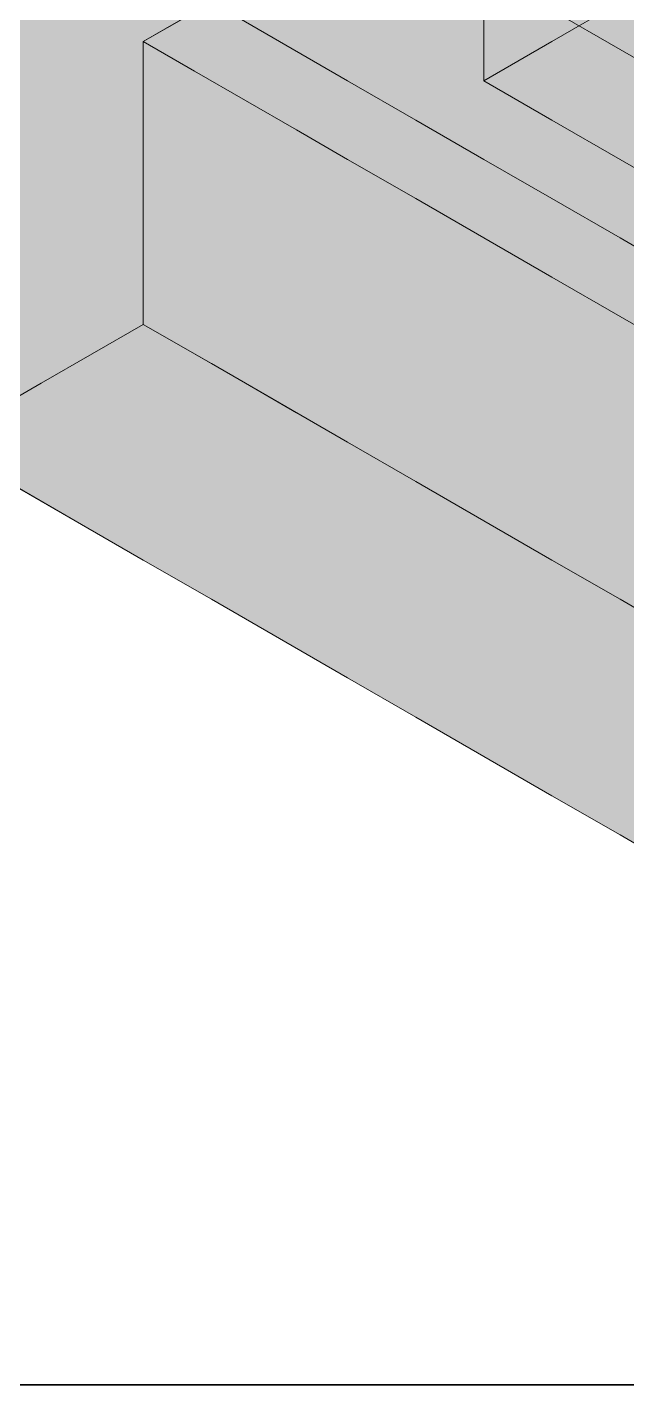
# Model space of a CAD drawing. Header units: metres. Extents: x 0 to 8.41, y 0 to 5.94.
# Drawn here: x 5.485 to 5.866, y 3.43 to 4.294 of the extents above; entities that cross this region are included whole.
import ezdxf

# ---------------------------------------------------------------- set-up
doc = ezdxf.new("R2010")
doc.units = ezdxf.units.M
doc.header["$LTSCALE"] = 0.25
doc.layers.add('ISO-3D', color=7, linetype='CONTINUOUS', lineweight=13)
doc.layers.add('ISO-3D-ARISTAS', color=250, linetype='CONTINUOUS', lineweight=13)
doc.layers.add('PANEL', color=5, linetype='CONTINUOUS', lineweight=35, true_color=0x1f4e79)

msp = doc.modelspace()

# ---------------------------------------------------------------- linework, layer by layer
at = {"layer": 'ISO-3D', "true_color": 0x8e8d88}
for points in [[(5.60218, 4.31), (5.55888, 4.285), (5.60218, 4.36), (5.55888, 4.335)], [(5.86199, 4.31), (5.81869, 4.285), (5.86199, 4.36), (5.81869, 4.335)], [(5.49393, 4.2975), (5.46145, 4.27875), (5.49393, 4.3475), (5.46145, 4.32875)], [(5.55888, 4.285), (5.5264, 4.26625), (5.55888, 4.335), (5.5264, 4.31625)], [(5.81869, 4.285), (5.77538, 4.26), (5.81869, 4.335), (5.77538, 4.31)], [(5.5264, 4.26625), (5.49393, 4.2475), (5.5264, 4.31625), (5.49393, 4.2975)], [(5.49393, 4.2475), (5.46145, 4.22875), (5.49393, 4.2975), (5.46145, 4.27875)], [(5.55888, 4.24), (5.5264, 4.22125), (5.55888, 4.285), (5.5264, 4.26625)], [(5.5264, 4.22125), (5.49393, 4.2025), (5.5264, 4.26625), (5.49393, 4.2475)], [(5.49393, 4.2025), (5.46145, 4.18375), (5.49393, 4.2475), (5.46145, 4.22875)], [(5.55888, 4.195), (5.5264, 4.17625), (5.55888, 4.24), (5.5264, 4.22125)], [(5.5264, 4.17625), (5.49393, 4.1575), (5.5264, 4.22125), (5.49393, 4.2025)], [(5.49393, 4.1575), (5.46145, 4.13875), (5.49393, 4.2025), (5.46145, 4.18375)], [(5.55888, 4.15), (5.5264, 4.13125), (5.55888, 4.195), (5.5264, 4.17625)], [(5.5264, 4.13125), (5.49393, 4.1125), (5.5264, 4.17625), (5.49393, 4.1575)], [(5.49393, 4.1125), (5.46145, 4.09375), (5.49393, 4.1575), (5.46145, 4.13875)], [(5.55888, 4.105), (5.5264, 4.08625), (5.55888, 4.15), (5.5264, 4.13125)], [(5.5264, 4.08625), (5.49393, 4.0675), (5.5264, 4.13125), (5.49393, 4.1125)], [(5.49393, 4.0675), (5.46145, 4.04875), (5.49393, 4.1125), (5.46145, 4.09375)]]:
    msp.add_solid(points, dxfattribs=at)
at = {"layer": 'ISO-3D', "true_color": 0x9e9d98}
for points in [[(5.81869, 4.285), (5.77538, 4.31), (5.81869, 4.335), (5.77538, 4.36)], [(5.86199, 4.28), (5.81869, 4.305), (5.86199, 4.32), (5.81869, 4.345)], [(5.51558, 4.28), (5.48671, 4.29667), (5.51558, 4.32), (5.48671, 4.33667)], [(5.60218, 4.27), (5.55888, 4.295), (5.60218, 4.31), (5.55888, 4.335)], [(5.86199, 4.26), (5.81869, 4.285), (5.86199, 4.31), (5.81869, 4.335)], [(5.90529, 4.285), (5.86199, 4.31), (5.90529, 4.305), (5.86199, 4.33)], [(5.48671, 4.27667), (5.45784, 4.29333), (5.48671, 4.29667), (5.45784, 4.31333)], [(5.55888, 4.255), (5.51558, 4.28), (5.55888, 4.295), (5.51558, 4.32)], [(5.90529, 4.255), (5.86199, 4.28), (5.90529, 4.295), (5.86199, 4.32)], [(5.64548, 4.245), (5.60218, 4.27), (5.64548, 4.285), (5.60218, 4.31)], [(5.81869, 4.235), (5.77538, 4.26), (5.81869, 4.285), (5.77538, 4.31)], [(5.90529, 4.235), (5.86199, 4.26), (5.90529, 4.285), (5.86199, 4.31)], [(5.51558, 4.26), (5.48671, 4.27667), (5.51558, 4.28), (5.48671, 4.29667)], [(5.60218, 4.23), (5.55888, 4.255), (5.60218, 4.27), (5.55888, 4.295)], [(5.48671, 4.23), (5.45784, 4.24667), (5.48671, 4.27667), (5.45784, 4.29333)], [(5.55888, 4.235), (5.51558, 4.26), (5.55888, 4.255), (5.51558, 4.28)], [(5.59135, 4.22125), (5.55888, 4.24), (5.59135, 4.26625), (5.55888, 4.285)], [(5.68878, 4.22), (5.64548, 4.245), (5.68878, 4.26), (5.64548, 4.285)], [(5.86199, 4.21), (5.81869, 4.235), (5.86199, 4.26), (5.81869, 4.285)], [(5.51558, 4.21333), (5.48671, 4.23), (5.51558, 4.26), (5.48671, 4.27667)], [(5.64548, 4.205), (5.60218, 4.23), (5.64548, 4.245), (5.60218, 4.27)], [(5.62383, 4.2025), (5.59135, 4.22125), (5.62383, 4.2475), (5.59135, 4.26625)], [(5.55888, 4.18833), (5.51558, 4.21333), (5.55888, 4.235), (5.51558, 4.26)], [(5.60218, 4.21), (5.55888, 4.235), (5.60218, 4.23), (5.55888, 4.255)], [(5.73208, 4.195), (5.68878, 4.22), (5.73208, 4.235), (5.68878, 4.26)], [(5.90529, 4.185), (5.86199, 4.21), (5.90529, 4.235), (5.86199, 4.26)], [(5.48671, 4.18333), (5.45784, 4.2), (5.48671, 4.23), (5.45784, 4.24667)], [(5.65631, 4.18375), (5.62383, 4.2025), (5.65631, 4.22875), (5.62383, 4.2475)], [(5.68878, 4.18), (5.64548, 4.205), (5.68878, 4.22), (5.64548, 4.245)], [(5.59135, 4.17625), (5.55888, 4.195), (5.59135, 4.22125), (5.55888, 4.24)], [(5.60218, 4.16333), (5.55888, 4.18833), (5.60218, 4.21), (5.55888, 4.235)], [(5.77538, 4.17), (5.73208, 4.195), (5.77538, 4.21), (5.73208, 4.235)], [(5.51558, 4.16667), (5.48671, 4.18333), (5.51558, 4.21333), (5.48671, 4.23)], [(5.64548, 4.185), (5.60218, 4.21), (5.64548, 4.205), (5.60218, 4.23)], [(5.68878, 4.165), (5.65631, 4.18375), (5.68878, 4.21), (5.65631, 4.22875)], [(5.62383, 4.1575), (5.59135, 4.17625), (5.62383, 4.2025), (5.59135, 4.22125)], [(5.73208, 4.155), (5.68878, 4.18), (5.73208, 4.195), (5.68878, 4.22)], [(5.55888, 4.14167), (5.51558, 4.16667), (5.55888, 4.18833), (5.51558, 4.21333)], [(5.64548, 4.13833), (5.60218, 4.16333), (5.64548, 4.185), (5.60218, 4.21)], [(5.73208, 4.14), (5.68878, 4.165), (5.73208, 4.185), (5.68878, 4.21)], [(5.81869, 4.145), (5.77538, 4.17), (5.81869, 4.185), (5.77538, 4.21)], [(5.48671, 4.13667), (5.45784, 4.15333), (5.48671, 4.18333), (5.45784, 4.2)], [(5.65631, 4.13875), (5.62383, 4.1575), (5.65631, 4.18375), (5.62383, 4.2025)], [(5.68878, 4.16), (5.64548, 4.185), (5.68878, 4.18), (5.64548, 4.205)], [(5.59135, 4.13125), (5.55888, 4.15), (5.59135, 4.17625), (5.55888, 4.195)], [(5.77538, 4.13), (5.73208, 4.155), (5.77538, 4.17), (5.73208, 4.195)], [(5.51558, 4.12), (5.48671, 4.13667), (5.51558, 4.16667), (5.48671, 4.18333)], [(5.60218, 4.11667), (5.55888, 4.14167), (5.60218, 4.16333), (5.55888, 4.18833)], [(5.68878, 4.11333), (5.64548, 4.13833), (5.68878, 4.16), (5.64548, 4.185)], [(5.68878, 4.12), (5.65631, 4.13875), (5.68878, 4.165), (5.65631, 4.18375)], [(5.77538, 4.115), (5.73208, 4.14), (5.77538, 4.16), (5.73208, 4.185)], [(5.86199, 4.12), (5.81869, 4.145), (5.86199, 4.16), (5.81869, 4.185)], [(5.62383, 4.1125), (5.59135, 4.13125), (5.62383, 4.1575), (5.59135, 4.17625)], [(5.73208, 4.135), (5.68878, 4.16), (5.73208, 4.155), (5.68878, 4.18)], [(5.55888, 4.095), (5.51558, 4.12), (5.55888, 4.14167), (5.51558, 4.16667)], [(5.81869, 4.105), (5.77538, 4.13), (5.81869, 4.145), (5.77538, 4.17)], [(5.64548, 4.09167), (5.60218, 4.11667), (5.64548, 4.13833), (5.60218, 4.16333)], [(5.65631, 4.09375), (5.62383, 4.1125), (5.65631, 4.13875), (5.62383, 4.1575)], [(5.73208, 4.095), (5.68878, 4.12), (5.73208, 4.14), (5.68878, 4.165)], [(5.73208, 4.08833), (5.68878, 4.11333), (5.73208, 4.135), (5.68878, 4.16)], [(5.81869, 4.09), (5.77538, 4.115), (5.81869, 4.135), (5.77538, 4.16)], [(5.90529, 4.095), (5.86199, 4.12), (5.90529, 4.135), (5.86199, 4.16)], [(5.48671, 4.09), (5.45784, 4.10667), (5.48671, 4.13667), (5.45784, 4.15333)], [(5.59135, 4.08625), (5.55888, 4.105), (5.59135, 4.13125), (5.55888, 4.15)], [(5.77538, 4.11), (5.73208, 4.135), (5.77538, 4.13), (5.73208, 4.155)], [(5.60218, 4.07), (5.55888, 4.095), (5.60218, 4.11667), (5.55888, 4.14167)], [(5.77538, 4.07), (5.73208, 4.095), (5.77538, 4.115), (5.73208, 4.14)], [(5.86199, 4.08), (5.81869, 4.105), (5.86199, 4.12), (5.81869, 4.145)], [(5.51558, 4.07333), (5.48671, 4.09), (5.51558, 4.12), (5.48671, 4.13667)], [(5.62383, 4.0675), (5.59135, 4.08625), (5.62383, 4.1125), (5.59135, 4.13125)], [(5.68878, 4.06667), (5.64548, 4.09167), (5.68878, 4.11333), (5.64548, 4.13833)], [(5.68878, 4.075), (5.65631, 4.09375), (5.68878, 4.12), (5.65631, 4.13875)], [(5.77538, 4.06333), (5.73208, 4.08833), (5.77538, 4.11), (5.73208, 4.135)], [(5.86199, 4.065), (5.81869, 4.09), (5.86199, 4.11), (5.81869, 4.135)], [(5.81869, 4.085), (5.77538, 4.11), (5.81869, 4.105), (5.77538, 4.13)], [(5.55888, 4.04833), (5.51558, 4.07333), (5.55888, 4.095), (5.51558, 4.12)], [(5.64548, 4.045), (5.60218, 4.07), (5.64548, 4.09167), (5.60218, 4.11667)], [(5.73208, 4.05), (5.68878, 4.075), (5.73208, 4.095), (5.68878, 4.12)], [(5.81869, 4.045), (5.77538, 4.07), (5.81869, 4.09), (5.77538, 4.115)], [(5.90529, 4.055), (5.86199, 4.08), (5.90529, 4.095), (5.86199, 4.12)], [(5.48671, 4.04333), (5.45784, 4.06), (5.48671, 4.09), (5.45784, 4.10667)], [(5.65631, 4.04875), (5.62383, 4.0675), (5.65631, 4.09375), (5.62383, 4.1125)], [(5.73208, 4.04167), (5.68878, 4.06667), (5.73208, 4.08833), (5.68878, 4.11333)], [(5.81869, 4.03833), (5.77538, 4.06333), (5.81869, 4.085), (5.77538, 4.11)], [(5.86199, 4.06), (5.81869, 4.085), (5.86199, 4.08), (5.81869, 4.105)], [(5.90529, 4.04), (5.86199, 4.065), (5.90529, 4.085), (5.86199, 4.11)], [(5.51558, 4.02667), (5.48671, 4.04333), (5.51558, 4.07333), (5.48671, 4.09)], [(5.60218, 4.02333), (5.55888, 4.04833), (5.60218, 4.07), (5.55888, 4.095)], [(5.68878, 4.02), (5.64548, 4.045), (5.68878, 4.06667), (5.64548, 4.09167)], [(5.68878, 4.03), (5.65631, 4.04875), (5.68878, 4.075), (5.65631, 4.09375)], [(5.77538, 4.025), (5.73208, 4.05), (5.77538, 4.07), (5.73208, 4.095)], [(5.77538, 4.01667), (5.73208, 4.04167), (5.77538, 4.06333), (5.73208, 4.08833)], [(5.86199, 4.02), (5.81869, 4.045), (5.86199, 4.065), (5.81869, 4.09)], [(5.86199, 4.01333), (5.81869, 4.03833), (5.86199, 4.06), (5.81869, 4.085)], [(5.90529, 4.035), (5.86199, 4.06), (5.90529, 4.055), (5.86199, 4.08)], [(5.55888, 4.00167), (5.51558, 4.02667), (5.55888, 4.04833), (5.51558, 4.07333)], [(5.73208, 4.005), (5.68878, 4.03), (5.73208, 4.05), (5.68878, 4.075)], [(5.64548, 3.99833), (5.60218, 4.02333), (5.64548, 4.045), (5.60218, 4.07)], [(5.73208, 3.995), (5.68878, 4.02), (5.73208, 4.04167), (5.68878, 4.06667)], [(5.81869, 4), (5.77538, 4.025), (5.81869, 4.045), (5.77538, 4.07)], [(5.81869, 3.99167), (5.77538, 4.01667), (5.81869, 4.03833), (5.77538, 4.06333)], [(5.90529, 3.995), (5.86199, 4.02), (5.90529, 4.04), (5.86199, 4.065)], [(5.48671, 3.99667), (5.45784, 4.01333), (5.48671, 4.04333), (5.45784, 4.06)], [(5.90529, 3.98833), (5.86199, 4.01333), (5.90529, 4.035), (5.86199, 4.06)], [(5.60218, 3.97667), (5.55888, 4.00167), (5.60218, 4.02333), (5.55888, 4.04833)], [(5.68878, 3.97333), (5.64548, 3.99833), (5.68878, 4.02), (5.64548, 4.045)], [(5.77538, 3.98), (5.73208, 4.005), (5.77538, 4.025), (5.73208, 4.05)], [(5.86199, 3.975), (5.81869, 4), (5.86199, 4.02), (5.81869, 4.045)], [(5.51558, 3.98), (5.48671, 3.99667), (5.51558, 4.02667), (5.48671, 4.04333)], [(5.77538, 3.97), (5.73208, 3.995), (5.77538, 4.01667), (5.73208, 4.04167)], [(5.86199, 3.96667), (5.81869, 3.99167), (5.86199, 4.01333), (5.81869, 4.03833)], [(5.55888, 3.955), (5.51558, 3.98), (5.55888, 4.00167), (5.51558, 4.02667)], [(5.64548, 3.95167), (5.60218, 3.97667), (5.64548, 3.99833), (5.60218, 4.02333)], [(5.73208, 3.94833), (5.68878, 3.97333), (5.73208, 3.995), (5.68878, 4.02)], [(5.81869, 3.955), (5.77538, 3.98), (5.81869, 4), (5.77538, 4.025)], [(5.90529, 3.95), (5.86199, 3.975), (5.90529, 3.995), (5.86199, 4.02)], [(5.81869, 3.945), (5.77538, 3.97), (5.81869, 3.99167), (5.77538, 4.01667)], [(5.90529, 3.94167), (5.86199, 3.96667), (5.90529, 3.98833), (5.86199, 4.01333)], [(5.60218, 3.93), (5.55888, 3.955), (5.60218, 3.97667), (5.55888, 4.00167)], [(5.68878, 3.92667), (5.64548, 3.95167), (5.68878, 3.97333), (5.64548, 3.99833)], [(5.77538, 3.92333), (5.73208, 3.94833), (5.77538, 3.97), (5.73208, 3.995)], [(5.86199, 3.93), (5.81869, 3.955), (5.86199, 3.975), (5.81869, 4)], [(5.86199, 3.92), (5.81869, 3.945), (5.86199, 3.96667), (5.81869, 3.99167)], [(5.64548, 3.905), (5.60218, 3.93), (5.64548, 3.95167), (5.60218, 3.97667)], [(5.73208, 3.90167), (5.68878, 3.92667), (5.73208, 3.94833), (5.68878, 3.97333)], [(5.81869, 3.89833), (5.77538, 3.92333), (5.81869, 3.945), (5.77538, 3.97)], [(5.90529, 3.905), (5.86199, 3.93), (5.90529, 3.95), (5.86199, 3.975)], [(5.90529, 3.895), (5.86199, 3.92), (5.90529, 3.94167), (5.86199, 3.96667)], [(5.68878, 3.88), (5.64548, 3.905), (5.68878, 3.92667), (5.64548, 3.95167)], [(5.77538, 3.87667), (5.73208, 3.90167), (5.77538, 3.92333), (5.73208, 3.94833)], [(5.86199, 3.87333), (5.81869, 3.89833), (5.86199, 3.92), (5.81869, 3.945)], [(5.73208, 3.855), (5.68878, 3.88), (5.73208, 3.90167), (5.68878, 3.92667)], [(5.81869, 3.85167), (5.77538, 3.87667), (5.81869, 3.89833), (5.77538, 3.92333)], [(5.90529, 3.84833), (5.86199, 3.87333), (5.90529, 3.895), (5.86199, 3.92)], [(5.77538, 3.83), (5.73208, 3.855), (5.77538, 3.87667), (5.73208, 3.90167)], [(5.86199, 3.82667), (5.81869, 3.85167), (5.86199, 3.87333), (5.81869, 3.89833)], [(5.81869, 3.805), (5.77538, 3.83), (5.81869, 3.85167), (5.77538, 3.87667)], [(5.90529, 3.80167), (5.86199, 3.82667), (5.90529, 3.84833), (5.86199, 3.87333)], [(5.86199, 3.78), (5.81869, 3.805), (5.86199, 3.82667), (5.81869, 3.85167)], [(5.90529, 3.755), (5.86199, 3.78), (5.90529, 3.80167), (5.86199, 3.82667)]]:
    msp.add_solid(points, dxfattribs=at)
at = {"layer": 'ISO-3D', "true_color": 0xb0aea8}
for points in [[(5.68012, 4.305), (5.64548, 4.285), (5.63682, 4.33), (5.60218, 4.31)], [(5.90529, 4.305), (5.86199, 4.28), (5.86199, 4.33), (5.81869, 4.305)], [(5.75806, 4.3), (5.72342, 4.28), (5.71476, 4.325), (5.68012, 4.305)], [(5.78621, 4.30375), (5.74291, 4.27875), (5.75373, 4.3225), (5.71043, 4.2975)], [(5.86199, 4.31), (5.81869, 4.285), (5.82951, 4.32875), (5.78621, 4.30375)], [(5.64909, 4.29958), (5.62022, 4.28292), (5.61661, 4.31833), (5.58775, 4.30167)], [(5.71043, 4.2975), (5.68157, 4.28083), (5.67796, 4.31625), (5.64909, 4.29958)], [(5.83601, 4.295), (5.80137, 4.275), (5.79271, 4.32), (5.75806, 4.3)], [(5.91395, 4.29), (5.87931, 4.27), (5.87065, 4.315), (5.83601, 4.295)], [(5.72342, 4.28), (5.68878, 4.26), (5.68012, 4.305), (5.64548, 4.285)], [(5.81869, 4.285), (5.77538, 4.26), (5.78621, 4.30375), (5.74291, 4.27875)], [(5.94859, 4.28), (5.90529, 4.255), (5.90529, 4.305), (5.86199, 4.28)], [(5.62022, 4.28292), (5.59135, 4.26625), (5.58775, 4.30167), (5.55888, 4.285)], [(5.68157, 4.28083), (5.6527, 4.26417), (5.64909, 4.29958), (5.62022, 4.28292)], [(5.74291, 4.27875), (5.71404, 4.26208), (5.71043, 4.2975), (5.68157, 4.28083)], [(5.80137, 4.275), (5.76672, 4.255), (5.75806, 4.3), (5.72342, 4.28)], [(5.87931, 4.27), (5.84467, 4.25), (5.83601, 4.295), (5.80137, 4.275)], [(5.6527, 4.26417), (5.62383, 4.2475), (5.62022, 4.28292), (5.59135, 4.26625)], [(5.71404, 4.26208), (5.68517, 4.24542), (5.68157, 4.28083), (5.6527, 4.26417)], [(5.76672, 4.255), (5.73208, 4.235), (5.72342, 4.28), (5.68878, 4.26)], [(5.77538, 4.26), (5.74652, 4.24333), (5.74291, 4.27875), (5.71404, 4.26208)], [(5.84467, 4.25), (5.81003, 4.23), (5.80137, 4.275), (5.76672, 4.255)], [(5.92261, 4.245), (5.88797, 4.225), (5.87931, 4.27), (5.84467, 4.25)], [(5.68517, 4.24542), (5.65631, 4.22875), (5.6527, 4.26417), (5.62383, 4.2475)], [(5.74652, 4.24333), (5.71765, 4.22667), (5.71404, 4.26208), (5.68517, 4.24542)], [(5.81003, 4.23), (5.77538, 4.21), (5.76672, 4.255), (5.73208, 4.235)], [(5.81869, 4.235), (5.78982, 4.21833), (5.77538, 4.26), (5.74652, 4.24333)], [(5.71765, 4.22667), (5.68878, 4.21), (5.68517, 4.24542), (5.65631, 4.22875)], [(5.78982, 4.21833), (5.76095, 4.20167), (5.74652, 4.24333), (5.71765, 4.22667)], [(5.88797, 4.225), (5.85333, 4.205), (5.84467, 4.25), (5.81003, 4.23)], [(5.86199, 4.21), (5.83312, 4.19333), (5.81869, 4.235), (5.78982, 4.21833)], [(5.76095, 4.20167), (5.73208, 4.185), (5.71765, 4.22667), (5.68878, 4.21)], [(5.85333, 4.205), (5.81869, 4.185), (5.81003, 4.23), (5.77538, 4.21)], [(5.83312, 4.19333), (5.80425, 4.17667), (5.78982, 4.21833), (5.76095, 4.20167)], [(5.93127, 4.2), (5.89663, 4.18), (5.88797, 4.225), (5.85333, 4.205)], [(5.90529, 4.185), (5.87642, 4.16833), (5.86199, 4.21), (5.83312, 4.19333)], [(5.80425, 4.17667), (5.77538, 4.16), (5.76095, 4.20167), (5.73208, 4.185)], [(5.89663, 4.18), (5.86199, 4.16), (5.85333, 4.205), (5.81869, 4.185)], [(5.87642, 4.16833), (5.84755, 4.15167), (5.83312, 4.19333), (5.80425, 4.17667)], [(5.84755, 4.15167), (5.81869, 4.135), (5.80425, 4.17667), (5.77538, 4.16)], [(5.93993, 4.155), (5.90529, 4.135), (5.89663, 4.18), (5.86199, 4.16)], [(5.91972, 4.14333), (5.89085, 4.12667), (5.87642, 4.16833), (5.84755, 4.15167)], [(5.89085, 4.12667), (5.86199, 4.11), (5.84755, 4.15167), (5.81869, 4.135)], [(5.93416, 4.10167), (5.90529, 4.085), (5.89085, 4.12667), (5.86199, 4.11)], [(5.60218, 4.08), (5.5697, 4.06125), (5.55888, 4.105), (5.5264, 4.08625)], [(5.5697, 4.06125), (5.53723, 4.0425), (5.5264, 4.08625), (5.49393, 4.0675)], [(5.64548, 4.055), (5.613, 4.03625), (5.60218, 4.08), (5.5697, 4.06125)], [(5.53723, 4.0425), (5.50475, 4.02375), (5.49393, 4.0675), (5.46145, 4.04875)], [(5.613, 4.03625), (5.58053, 4.0175), (5.5697, 4.06125), (5.53723, 4.0425)], [(5.68878, 4.03), (5.65631, 4.01125), (5.64548, 4.055), (5.613, 4.03625)], [(5.50475, 4.02375), (5.47228, 4.005), (5.46145, 4.04875), (5.42897, 4.03)], [(5.58053, 4.0175), (5.54805, 3.99875), (5.53723, 4.0425), (5.50475, 4.02375)], [(5.65631, 4.01125), (5.62383, 3.9925), (5.613, 4.03625), (5.58053, 4.0175)], [(5.73208, 4.005), (5.69961, 3.98625), (5.68878, 4.03), (5.65631, 4.01125)], [(5.54805, 3.99875), (5.51558, 3.98), (5.50475, 4.02375), (5.47228, 4.005)], [(5.62383, 3.9925), (5.59135, 3.97375), (5.58053, 4.0175), (5.54805, 3.99875)], [(5.69961, 3.98625), (5.66713, 3.9675), (5.65631, 4.01125), (5.62383, 3.9925)], [(5.77538, 3.98), (5.74291, 3.96125), (5.73208, 4.005), (5.69961, 3.98625)], [(5.59135, 3.97375), (5.55888, 3.955), (5.54805, 3.99875), (5.51558, 3.98)], [(5.66713, 3.9675), (5.63466, 3.94875), (5.62383, 3.9925), (5.59135, 3.97375)], [(5.74291, 3.96125), (5.71043, 3.9425), (5.69961, 3.98625), (5.66713, 3.9675)], [(5.81869, 3.955), (5.78621, 3.93625), (5.77538, 3.98), (5.74291, 3.96125)], [(5.63466, 3.94875), (5.60218, 3.93), (5.59135, 3.97375), (5.55888, 3.955)], [(5.71043, 3.9425), (5.67796, 3.92375), (5.66713, 3.9675), (5.63466, 3.94875)], [(5.78621, 3.93625), (5.75373, 3.9175), (5.74291, 3.96125), (5.71043, 3.9425)], [(5.86199, 3.93), (5.82951, 3.91125), (5.81869, 3.955), (5.78621, 3.93625)], [(5.67796, 3.92375), (5.64548, 3.905), (5.63466, 3.94875), (5.60218, 3.93)], [(5.75373, 3.9175), (5.72126, 3.89875), (5.71043, 3.9425), (5.67796, 3.92375)], [(5.82951, 3.91125), (5.79704, 3.8925), (5.78621, 3.93625), (5.75373, 3.9175)], [(5.72126, 3.89875), (5.68878, 3.88), (5.67796, 3.92375), (5.64548, 3.905)], [(5.90529, 3.905), (5.87281, 3.88625), (5.86199, 3.93), (5.82951, 3.91125)], [(5.79704, 3.8925), (5.76456, 3.87375), (5.75373, 3.9175), (5.72126, 3.89875)], [(5.87281, 3.88625), (5.84034, 3.8675), (5.82951, 3.91125), (5.79704, 3.8925)], [(5.76456, 3.87375), (5.73208, 3.855), (5.72126, 3.89875), (5.68878, 3.88)], [(5.84034, 3.8675), (5.80786, 3.84875), (5.79704, 3.8925), (5.76456, 3.87375)], [(5.91611, 3.86125), (5.88364, 3.8425), (5.87281, 3.88625), (5.84034, 3.8675)], [(5.80786, 3.84875), (5.77538, 3.83), (5.76456, 3.87375), (5.73208, 3.855)], [(5.88364, 3.8425), (5.85116, 3.82375), (5.84034, 3.8675), (5.80786, 3.84875)], [(5.85116, 3.82375), (5.81869, 3.805), (5.80786, 3.84875), (5.77538, 3.83)], [(5.92694, 3.8175), (5.89446, 3.79875), (5.88364, 3.8425), (5.85116, 3.82375)], [(5.89446, 3.79875), (5.86199, 3.78), (5.85116, 3.82375), (5.81869, 3.805)], [(5.93776, 3.77375), (5.90529, 3.755), (5.89446, 3.79875), (5.86199, 3.78)]]:
    msp.add_solid(points, dxfattribs=at)
at = {"layer": 'ISO-3D-ARISTAS', "color": 250}
for p, q in [((5.60218, 4.31), (5.55888, 4.285)), ((5.60218, 4.31), (5.64548, 4.285)), ((5.64548, 4.285), (5.60218, 4.31)), ((5.77538, 4.26), (5.77538, 4.31)), ((5.77538, 4.26), (5.77538, 4.31)), ((5.86199, 4.31), (5.81869, 4.285)), ((5.86199, 4.31), (5.81869, 4.285)), ((5.86199, 4.28), (5.81869, 4.305)), ((5.86199, 4.28), (5.81869, 4.305)), ((5.55888, 4.285), (5.58775, 4.30167)), ((5.55888, 4.24), (5.55888, 4.285)), ((5.55888, 4.285), (5.59135, 4.26625)), ((5.55888, 4.285), (5.55888, 4.24)), ((5.59135, 4.26625), (5.55888, 4.285)), ((5.64548, 4.285), (5.68878, 4.26)), ((5.68878, 4.26), (5.64548, 4.285)), ((5.81869, 4.285), (5.77538, 4.26)), ((5.81869, 4.285), (5.77538, 4.26)), ((5.90529, 4.255), (5.86199, 4.28)), ((5.90529, 4.255), (5.86199, 4.28)), ((5.59135, 4.26625), (5.62383, 4.2475)), ((5.62383, 4.2475), (5.59135, 4.26625)), ((5.73208, 4.235), (5.68878, 4.26)), ((5.68878, 4.26), (5.73208, 4.235)), ((5.77538, 4.26), (5.81869, 4.235)), ((5.81869, 4.235), (5.77538, 4.26)), ((5.62383, 4.2475), (5.65631, 4.22875)), ((5.65631, 4.22875), (5.62383, 4.2475)), ((5.55888, 4.24), (5.55888, 4.195)), ((5.55888, 4.195), (5.55888, 4.24)), ((5.73208, 4.235), (5.77538, 4.21)), ((5.77538, 4.21), (5.73208, 4.235)), ((5.81869, 4.235), (5.86199, 4.21)), ((5.86199, 4.21), (5.81869, 4.235)), ((5.65631, 4.22875), (5.68878, 4.21)), ((5.68878, 4.21), (5.65631, 4.22875)), ((5.68878, 4.21), (5.73208, 4.185)), ((5.73208, 4.185), (5.68878, 4.21)), ((5.77538, 4.21), (5.81869, 4.185)), ((5.81869, 4.185), (5.77538, 4.21)), ((5.86199, 4.21), (5.90529, 4.185)), ((5.90529, 4.185), (5.86199, 4.21)), ((5.55888, 4.195), (5.55888, 4.15)), ((5.55888, 4.15), (5.55888, 4.195)), ((5.73208, 4.185), (5.77538, 4.16)), ((5.77538, 4.16), (5.73208, 4.185)), ((5.81869, 4.185), (5.86199, 4.16)), ((5.86199, 4.16), (5.81869, 4.185)), ((5.77538, 4.16), (5.81869, 4.135)), ((5.81869, 4.135), (5.77538, 4.16)), ((5.86199, 4.16), (5.90529, 4.135)), ((5.90529, 4.135), (5.86199, 4.16)), ((5.55888, 4.15), (5.55888, 4.105)), ((5.55888, 4.105), (5.55888, 4.15)), ((5.81869, 4.135), (5.86199, 4.11)), ((5.86199, 4.11), (5.81869, 4.135)), ((5.55888, 4.105), (5.5264, 4.08625)), ((5.5264, 4.08625), (5.55888, 4.105)), ((5.59135, 4.08625), (5.55888, 4.105)), ((5.55888, 4.105), (5.60218, 4.08)), ((5.86199, 4.11), (5.90529, 4.085)), ((5.90529, 4.085), (5.86199, 4.11)), ((5.5264, 4.08625), (5.49393, 4.0675)), ((5.49393, 4.0675), (5.5264, 4.08625)), ((5.62383, 4.0675), (5.59135, 4.08625)), ((5.60218, 4.08), (5.64548, 4.055)), ((5.49393, 4.0675), (5.46145, 4.04875)), ((5.46145, 4.04875), (5.49393, 4.0675)), ((5.65631, 4.04875), (5.62383, 4.0675)), ((5.64548, 4.055), (5.68878, 4.03)), ((5.68878, 4.03), (5.65631, 4.04875)), ((5.68878, 4.03), (5.73208, 4.005)), ((5.73208, 4.005), (5.68878, 4.03)), ((5.48671, 3.99667), (5.45784, 4.01333)), ((5.51558, 3.98), (5.47228, 4.005)), ((5.73208, 4.005), (5.77538, 3.98)), ((5.77538, 3.98), (5.73208, 4.005)), ((5.51558, 3.98), (5.48671, 3.99667)), ((5.55888, 3.955), (5.51558, 3.98)), ((5.55888, 3.955), (5.51558, 3.98)), ((5.77538, 3.98), (5.81869, 3.955)), ((5.81869, 3.955), (5.77538, 3.98)), ((5.60218, 3.93), (5.55888, 3.955)), ((5.60218, 3.93), (5.55888, 3.955)), ((5.81869, 3.955), (5.86199, 3.93)), ((5.86199, 3.93), (5.81869, 3.955)), ((5.64548, 3.905), (5.60218, 3.93)), ((5.64548, 3.905), (5.60218, 3.93)), ((5.86199, 3.93), (5.90529, 3.905)), ((5.90529, 3.905), (5.86199, 3.93)), ((5.68878, 3.88), (5.64548, 3.905)), ((5.68878, 3.88), (5.64548, 3.905)), ((5.73208, 3.855), (5.68878, 3.88)), ((5.73208, 3.855), (5.68878, 3.88)), ((5.77538, 3.83), (5.73208, 3.855)), ((5.77538, 3.83), (5.73208, 3.855)), ((5.81869, 3.805), (5.77538, 3.83)), ((5.81869, 3.805), (5.77538, 3.83)), ((5.86199, 3.78), (5.81869, 3.805)), ((5.86199, 3.78), (5.81869, 3.805)), ((5.90529, 3.755), (5.86199, 3.78)), ((5.90529, 3.755), (5.86199, 3.78))]:
    msp.add_line(p, q, dxfattribs=at)
at = {"layer": 'PANEL'}
msp.add_lwpolyline([(4.3, 3.43), (8.29, 3.43), (8.29, 5.62), (4.3, 5.62)], close=True, dxfattribs=at)

doc.saveas('drawing.dxf')
